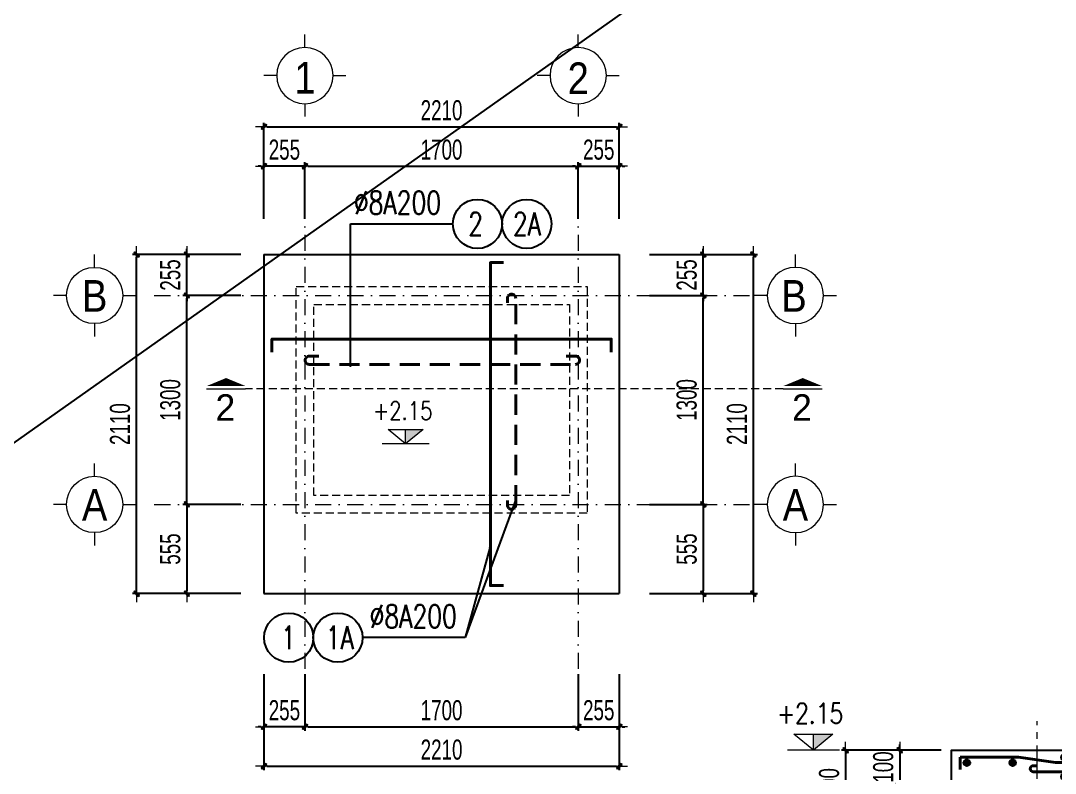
# Model space of a CAD drawing. Header units: millimetres. Extents: x -178395 to 493851, y -561170 to -280028.
# Drawn here: x 342381 to 348816, y -461853 to -457171 of the extents above; entities that cross this region are included whole.
import ezdxf
from ezdxf.enums import TextEntityAlignment as Align

# ---------------------------------------------------------------- set-up
doc = ezdxf.new("R2010")
doc.units = ezdxf.units.MM
doc.header["$MEASUREMENT"] = 0
doc.header["$PDMODE"] = 32
for name, pattern in [('CENTERX2', [4, 2.5, -0.5, 0.5, -0.5]), ('DASHDOT', [1, 0.5, -0.25, 0, -0.25]), ('DASHED2', [0.375, 0.25, -0.125]), ('HIDDEN', [0.375, 0.25, -0.125])]:
    doc.linetypes.add(name, pattern=pattern)
doc.layers.get('Defpoints').update_dxf_attribs({"color": 1})
doc.layers.add('KCS_Plotter', color=11, linetype='Continuous', plot=False)
for name, color, linetype, lineweight in [('LC Dim', 8, 'Continuous', 18), ('LC ISO', 153, 'Continuous', 13), ('LC Khac', 4, 'Continuous', 9), ('LC MANH DUT', 35, 'HIDDEN', 5), ('LC Net dam2', 6, 'Continuous', 40), ('LC Net dam3', 1, 'Continuous', 60), ('LC Net manh', 133, 'Continuous', 5), ('LC Net thay', 63, 'Continuous', 25), ('LC Net truc', 79, 'DASHDOT', 13), ('LC Text1', 3, 'Continuous', 20), ('LC Text2', 7, 'Continuous', 25)]:
    doc.layers.add(name, color=color, linetype=linetype, lineweight=lineweight)
doc.styles.add('HOATBIF', font='hoatbif.shx', dxfattribs={"width": 0.7})
doc.styles.add('LC 1', font='VHAVANB.TTF')
doc.styles.add('LC 3', font='vnsimli.shx', dxfattribs={"width": 0.75})
doc.styles.add('LC3', font='VHARIALB.TTF', dxfattribs={"width": 0.8})
doc.styles.add('T1', font='Vnsimli.shx', dxfattribs={"width": 0.8})
doc.dimstyles.new('1-100', dxfattribs={"dimscale": 100, "dimtxt": 2.5, "dimasz": 0.35, "dimexe": 0.5, "dimexo": 0, "dimgap": 0.8, "dimtad": 1, "dimdec": 0, "dimzin": 0, "dimdsep": 46, "dimtxsty": 'HOATBIF', "dimblk1": 'DOT', "dimblk2": 'DOT', "dimsah": 1, "dimcen": -1, "dimdle": 1, "dimclrd": 256, "dimclre": 256, "dimclrt": 4, "dimadec": 3, "dimazin": 2, "dimtfac": 0.333333, "dimtdec": 0, "dimtix": 1, "dimtmove": 2, "dimatfit": 3, "dimldrblk": 'DOT', "dimfxl": 1, "dimtvp": 0.833333, "dimtolj": 1, "dimtzin": 0, "dimarcsym": 0})
doc.dimstyles.new('1-100(1-50)', dxfattribs={"dimscale": 50, "dimtxt": 2.5, "dimasz": 0.35, "dimexe": 0.5, "dimexo": 0, "dimgap": 0.8, "dimtad": 1, "dimdec": 0, "dimzin": 0, "dimdsep": 46, "dimtxsty": 'HOATBIF', "dimblk1": 'DOT', "dimblk2": 'DOT', "dimsah": 1, "dimcen": -1, "dimdle": 1, "dimclrd": 256, "dimclre": 256, "dimclrt": 4, "dimadec": 3, "dimazin": 2, "dimtfac": 0.333333, "dimtdec": 0, "dimtix": 1, "dimtmove": 2, "dimatfit": 3, "dimldrblk": 'DOT', "dimfxl": 1, "dimtvp": 0.833333, "dimtolj": 1, "dimtzin": 0, "dimarcsym": 0})
doc.dimstyles.new('Copy of 1-90', dxfattribs={"dimscale": 90, "dimtxt": 2.5, "dimasz": 0.35, "dimexe": 0.5, "dimexo": 0, "dimgap": 0.8, "dimtad": 1, "dimdec": 0, "dimzin": 0, "dimdsep": 46, "dimtxsty": 'HOATBIF', "dimblk1": 'DOT', "dimblk2": 'DOT', "dimsah": 1, "dimcen": -1, "dimdle": 1, "dimclrd": 256, "dimclre": 256, "dimclrt": 4, "dimadec": 3, "dimazin": 2, "dimtfac": 0.333333, "dimtdec": 0, "dimtix": 1, "dimtmove": 2, "dimatfit": 3, "dimldrblk": 'DOT', "dimfxl": 1, "dimtvp": 0.833333, "dimtolj": 1, "dimtzin": 0, "dimarcsym": 0})

# ---------------------------------------------------------------- blocks, each defined once
blk = doc.blocks.new('DOT')
at = {"layer": 'LC Dim'}
blk.add_line((-3, 0), (3, 0), dxfattribs=at)
at = {"layer": 'LC Dim', "color": 4}
blk.add_line((-1, -1), (1, 1), dxfattribs=at)
blk.add_lwpolyline([(0.5, 1), (-1, -0.5), (-0.5, -1), (1, 0.5)], close=True, dxfattribs=at)
blk = doc.blocks.new('TTRUC')
at = {"layer": 'LC ISO'}
for p, q in [((0, 6.95), (0, 10.13)), ((-6.95, 0), (-10.13, 0)), ((6.95, 0), (10.13, 0)), ((0, -6.95), (0, -10.13))]:
    blk.add_line(p, q, dxfattribs=at)
at = {"layer": 'LC Net manh'}
blk.add_circle((0, 0), 6.95, dxfattribs=at)
blk = doc.blocks.new('*D1212')
at = {"layer": 'Defpoints', "color": 0, "ltscale": 2, "transparency": 16777216}
for p in [(343414.1, -458880.5), (343749.2, -458880.5), (343749.2, -460180.5)]:
    blk.add_point(p, dxfattribs=at)
at = {"layer": 'LC Dim', "lineweight": -2, "ltscale": 2, "transparency": 16777216}
for p, q in [((343749.2, -458880.5), (343389.1, -458880.5)), ((343414.1, -460163), (343414.1, -458898)), ((343749.2, -460180.5), (343389.1, -460180.5))]:
    blk.add_line(p, q, dxfattribs=at)
at = {"layer": 'LC Dim', "lineweight": -2, "ltscale": 2, "transparency": 16777216, "xscale": 17.5, "yscale": 17.5, "zscale": 17.5}
for p, rotation in [((343414.1, -458880.5), 90), ((343414.1, -460180.5), 270)]:
    blk.add_blockref('DOT', p, dxfattribs=dict(at, rotation=rotation))
at = {"layer": 'LC Dim', "color": 4, "ltscale": 2, "transparency": 16777216, "insert": (343311.6, -459530.5), "char_height": 125, "attachment_point": 5, "rotation": 90, "style": 'HOATBIF'}
blk.add_mtext('\\A1;1300', dxfattribs=at)
blk = doc.blocks.new('_Dot')
at = {"color": 0, "linetype": 'ByBlock', "lineweight": -2}
blk.add_line((-0.5, 0), (-1, 0), dxfattribs=at)
at = {"color": 0, "linetype": 'ByBlock', "const_width": 0.5}
blk.add_lwpolyline([(-0.25, 0, 1), (0.25, 0, 1)], format="xyb", close=True, dxfattribs=at)
blk = doc.blocks.new('*D1213')
at = {"layer": 'Defpoints', "color": 0, "ltscale": 2, "transparency": 16777216}
for p in [(343414.1, -458625.5), (343749.2, -458625.5), (343749.2, -458880.5)]:
    blk.add_point(p, dxfattribs=at)
at = {"layer": 'LC Dim', "lineweight": -2, "ltscale": 2, "transparency": 16777216}
for p, q in [((343749.2, -458625.5), (343389.1, -458625.5)), ((343414.1, -458608), (343414.1, -458590.5)), ((343414.1, -458880.5), (343414.1, -458625.5)), ((343749.2, -458880.5), (343389.1, -458880.5)), ((343414.1, -458898), (343414.1, -458915.5))]:
    blk.add_line(p, q, dxfattribs=at)
at = {"layer": 'LC Dim', "lineweight": -2, "ltscale": 2, "transparency": 16777216, "xscale": 17.5, "yscale": 17.5, "zscale": 17.5}
for p, rotation in [((343414.1, -458625.5), 270), ((343414.1, -458880.5), 90)]:
    blk.add_blockref('DOT', p, dxfattribs=dict(at, rotation=rotation))
at = {"layer": 'LC Dim', "color": 4, "ltscale": 2, "transparency": 16777216, "insert": (343311.6, -458753), "char_height": 125, "attachment_point": 5, "rotation": 90, "style": 'HOATBIF'}
blk.add_mtext('\\A1;255', dxfattribs=at)
blk = doc.blocks.new('*D1214')
at = {"layer": 'Defpoints', "color": 0, "ltscale": 2, "transparency": 16777216}
for p in [(343749.2, -460180.5), (343414.1, -460735.5), (343749.2, -460735.5)]:
    blk.add_point(p, dxfattribs=at)
at = {"layer": 'LC Dim', "lineweight": -2, "ltscale": 2, "transparency": 16777216}
for p, q in [((343749.2, -460180.5), (343389.1, -460180.5)), ((343414.1, -460198), (343414.1, -460718)), ((343749.2, -460735.5), (343389.1, -460735.5))]:
    blk.add_line(p, q, dxfattribs=at)
at = {"layer": 'LC Dim', "lineweight": -2, "ltscale": 2, "transparency": 16777216, "xscale": 17.5, "yscale": 17.5, "zscale": 17.5}
for p, rotation in [((343414.1, -460180.5), 90), ((343414.1, -460735.5), 270)]:
    blk.add_blockref('DOT', p, dxfattribs=dict(at, rotation=rotation))
at = {"layer": 'LC Dim', "color": 4, "ltscale": 2, "transparency": 16777216, "insert": (343311.6, -460458), "char_height": 125, "attachment_point": 5, "rotation": 90, "style": 'HOATBIF'}
blk.add_mtext('\\A1;555', dxfattribs=at)
blk = doc.blocks.new('*D1215')
at = {"layer": 'Defpoints', "color": 0, "ltscale": 2, "transparency": 16777216}
for p in [(344148.5, -461236.1), (345848.5, -461236.1), (345848.5, -461563.9)]:
    blk.add_point(p, dxfattribs=at)
at = {"layer": 'LC Dim', "lineweight": -2, "ltscale": 2, "transparency": 16777216}
for p, q in [((344148.5, -461236.1), (344148.5, -461588.9)), ((345848.5, -461236.1), (345848.5, -461588.9)), ((344166, -461563.9), (345831, -461563.9))]:
    blk.add_line(p, q, dxfattribs=at)
at = {"layer": 'LC Dim', "lineweight": -2, "ltscale": 2, "transparency": 16777216, "xscale": 17.5, "yscale": 17.5, "zscale": 17.5, "rotation": 180}
blk.add_blockref('DOT', (344148.5, -461563.9), dxfattribs=at)
at = {"layer": 'LC Dim', "lineweight": -2, "ltscale": 2, "transparency": 16777216, "xscale": 17.5, "yscale": 17.5, "zscale": 17.5}
blk.add_blockref('DOT', (345848.5, -461563.9), dxfattribs=at)
at = {"layer": 'LC Dim', "color": 4, "ltscale": 2, "transparency": 16777216, "insert": (344998.5, -461461.4), "char_height": 125, "attachment_point": 5, "style": 'HOATBIF'}
blk.add_mtext('\\A1;1700', dxfattribs=at)
blk = doc.blocks.new('*D1216')
at = {"layer": 'Defpoints', "color": 0, "ltscale": 2, "transparency": 16777216}
for p in [(345848.5, -461236.1), (346103.5, -461236.1), (346103.5, -461563.9)]:
    blk.add_point(p, dxfattribs=at)
at = {"layer": 'LC Dim', "lineweight": -2, "ltscale": 2, "transparency": 16777216}
for p, q in [((345848.5, -461236.1), (345848.5, -461588.9)), ((346103.5, -461236.1), (346103.5, -461588.9)), ((345831, -461563.9), (345813.5, -461563.9)), ((345848.5, -461563.9), (346103.5, -461563.9)), ((346121, -461563.9), (346138.5, -461563.9))]:
    blk.add_line(p, q, dxfattribs=at)
at = {"layer": 'LC Dim', "lineweight": -2, "ltscale": 2, "transparency": 16777216, "xscale": 17.5, "yscale": 17.5, "zscale": 17.5}
blk.add_blockref('DOT', (345848.5, -461563.9), dxfattribs=at)
at = {"layer": 'LC Dim', "lineweight": -2, "ltscale": 2, "transparency": 16777216, "xscale": 17.5, "yscale": 17.5, "zscale": 17.5, "rotation": 180}
blk.add_blockref('DOT', (346103.5, -461563.9), dxfattribs=at)
at = {"layer": 'LC Dim', "color": 4, "ltscale": 2, "transparency": 16777216, "insert": (345976, -461461.4), "char_height": 125, "attachment_point": 5, "style": 'HOATBIF'}
blk.add_mtext('\\A1;255', dxfattribs=at)
blk = doc.blocks.new('*D1217')
at = {"layer": 'Defpoints', "color": 0, "ltscale": 2, "transparency": 16777216}
for p in [(343893.5, -461236.1), (344148.5, -461236.1), (343893.5, -461563.9)]:
    blk.add_point(p, dxfattribs=at)
at = {"layer": 'LC Dim', "lineweight": -2, "ltscale": 2, "transparency": 16777216}
for p, q in [((343893.5, -461236.1), (343893.5, -461588.9)), ((344148.5, -461236.1), (344148.5, -461588.9)), ((343876, -461563.9), (343858.5, -461563.9)), ((344148.5, -461563.9), (343893.5, -461563.9)), ((344166, -461563.9), (344183.5, -461563.9))]:
    blk.add_line(p, q, dxfattribs=at)
at = {"layer": 'LC Dim', "lineweight": -2, "ltscale": 2, "transparency": 16777216, "xscale": 17.5, "yscale": 17.5, "zscale": 17.5}
blk.add_blockref('DOT', (343893.5, -461563.9), dxfattribs=at)
at = {"layer": 'LC Dim', "lineweight": -2, "ltscale": 2, "transparency": 16777216, "xscale": 17.5, "yscale": 17.5, "zscale": 17.5, "rotation": 180}
blk.add_blockref('DOT', (344148.5, -461563.9), dxfattribs=at)
at = {"layer": 'LC Dim', "color": 4, "ltscale": 2, "transparency": 16777216, "insert": (344021, -461461.4), "char_height": 125, "attachment_point": 5, "style": 'HOATBIF'}
blk.add_mtext('\\A1;255', dxfattribs=at)
blk = doc.blocks.new('*D1218')
at = {"layer": 'Defpoints', "color": 0, "ltscale": 2, "transparency": 16777216}
for p in [(343893.5, -461236.1), (346103.5, -461236.1), (346103.5, -461809)]:
    blk.add_point(p, dxfattribs=at)
at = {"layer": 'LC Dim', "lineweight": -2, "ltscale": 2, "transparency": 16777216}
for p, q in [((343893.5, -461236.1), (343893.5, -461834)), ((346103.5, -461236.1), (346103.5, -461834)), ((343911, -461809), (346086, -461809))]:
    blk.add_line(p, q, dxfattribs=at)
at = {"layer": 'LC Dim', "lineweight": -2, "ltscale": 2, "transparency": 16777216, "xscale": 17.5, "yscale": 17.5, "zscale": 17.5, "rotation": 180}
blk.add_blockref('DOT', (343893.5, -461809), dxfattribs=at)
at = {"layer": 'LC Dim', "lineweight": -2, "ltscale": 2, "transparency": 16777216, "xscale": 17.5, "yscale": 17.5, "zscale": 17.5}
blk.add_blockref('DOT', (346103.5, -461809), dxfattribs=at)
at = {"layer": 'LC Dim', "color": 4, "ltscale": 2, "transparency": 16777216, "insert": (344998.5, -461706.5), "char_height": 125, "attachment_point": 5, "style": 'HOATBIF'}
blk.add_mtext('\\A1;2210', dxfattribs=at)
blk = doc.blocks.new('*D1219')
at = {"layer": 'Defpoints', "color": 0, "ltscale": 2, "transparency": 16777216}
for p in [(343101.4, -458625.5), (343508, -458625.5), (343508, -460735.5)]:
    blk.add_point(p, dxfattribs=at)
at = {"layer": 'LC Dim', "lineweight": -2, "ltscale": 2, "transparency": 16777216}
for p, q in [((343508, -458625.5), (343076.4, -458625.5)), ((343101.4, -460718), (343101.4, -458643)), ((343508, -460735.5), (343076.4, -460735.5))]:
    blk.add_line(p, q, dxfattribs=at)
at = {"layer": 'LC Dim', "lineweight": -2, "ltscale": 2, "transparency": 16777216, "xscale": 17.5, "yscale": 17.5, "zscale": 17.5}
for p, rotation in [((343101.4, -458625.5), 90), ((343101.4, -460735.5), 270)]:
    blk.add_blockref('DOT', p, dxfattribs=dict(at, rotation=rotation))
at = {"layer": 'LC Dim', "color": 4, "ltscale": 2, "transparency": 16777216, "insert": (342998.9, -459680.5), "char_height": 125, "attachment_point": 5, "rotation": 90, "style": 'HOATBIF'}
blk.add_mtext('\\A1;2110', dxfattribs=at)
blk = doc.blocks.new('*D1220')
at = {"layer": 'Defpoints', "color": 0, "ltscale": 2, "transparency": 16777216}
for p in [(346290.8, -458880.5), (346625.9, -458880.5), (346290.8, -460180.5)]:
    blk.add_point(p, dxfattribs=at)
at = {"layer": 'LC Dim', "lineweight": -2, "ltscale": 2, "transparency": 16777216}
for p, q in [((346290.8, -458880.5), (346650.9, -458880.5)), ((346625.9, -460163), (346625.9, -458898)), ((346290.8, -460180.5), (346650.9, -460180.5))]:
    blk.add_line(p, q, dxfattribs=at)
at = {"layer": 'LC Dim', "lineweight": -2, "ltscale": 2, "transparency": 16777216, "xscale": 17.5, "yscale": 17.5, "zscale": 17.5}
for p, rotation in [((346625.9, -458880.5), 90), ((346625.9, -460180.5), 270)]:
    blk.add_blockref('DOT', p, dxfattribs=dict(at, rotation=rotation))
at = {"layer": 'LC Dim', "color": 4, "ltscale": 2, "transparency": 16777216, "insert": (346523.4, -459530.5), "char_height": 125, "attachment_point": 5, "rotation": 90, "style": 'HOATBIF'}
blk.add_mtext('\\A1;1300', dxfattribs=at)
blk = doc.blocks.new('*D1221')
at = {"layer": 'Defpoints', "color": 0, "ltscale": 2, "transparency": 16777216}
for p in [(346290.8, -458625.5), (346625.9, -458625.5), (346290.8, -458880.5)]:
    blk.add_point(p, dxfattribs=at)
at = {"layer": 'LC Dim', "lineweight": -2, "ltscale": 2, "transparency": 16777216}
for p, q in [((346290.8, -458625.5), (346650.9, -458625.5)), ((346625.9, -458608), (346625.9, -458590.5)), ((346625.9, -458880.5), (346625.9, -458625.5)), ((346290.8, -458880.5), (346650.9, -458880.5)), ((346625.9, -458898), (346625.9, -458915.5))]:
    blk.add_line(p, q, dxfattribs=at)
at = {"layer": 'LC Dim', "lineweight": -2, "ltscale": 2, "transparency": 16777216, "xscale": 17.5, "yscale": 17.5, "zscale": 17.5}
for p, rotation in [((346625.9, -458625.5), 270), ((346625.9, -458880.5), 90)]:
    blk.add_blockref('DOT', p, dxfattribs=dict(at, rotation=rotation))
at = {"layer": 'LC Dim', "color": 4, "ltscale": 2, "transparency": 16777216, "insert": (346523.4, -458753), "char_height": 125, "attachment_point": 5, "rotation": 90, "style": 'HOATBIF'}
blk.add_mtext('\\A1;255', dxfattribs=at)
blk = doc.blocks.new('*D1222')
at = {"layer": 'Defpoints', "color": 0, "ltscale": 2, "transparency": 16777216}
for p in [(346290.8, -460180.5), (346290.8, -460735.5), (346625.9, -460735.5)]:
    blk.add_point(p, dxfattribs=at)
at = {"layer": 'LC Dim', "lineweight": -2, "ltscale": 2, "transparency": 16777216}
for p, q in [((346290.8, -460180.5), (346650.9, -460180.5)), ((346625.9, -460198), (346625.9, -460718)), ((346290.8, -460735.5), (346650.9, -460735.5))]:
    blk.add_line(p, q, dxfattribs=at)
at = {"layer": 'LC Dim', "lineweight": -2, "ltscale": 2, "transparency": 16777216, "xscale": 17.5, "yscale": 17.5, "zscale": 17.5}
for p, rotation in [((346625.9, -460180.5), 90), ((346625.9, -460735.5), 270)]:
    blk.add_blockref('DOT', p, dxfattribs=dict(at, rotation=rotation))
at = {"layer": 'LC Dim', "color": 4, "ltscale": 2, "transparency": 16777216, "insert": (346523.4, -460458), "char_height": 125, "attachment_point": 5, "rotation": 90, "style": 'HOATBIF'}
blk.add_mtext('\\A1;555', dxfattribs=at)
blk = doc.blocks.new('*D1223')
at = {"layer": 'Defpoints', "color": 0, "ltscale": 2, "transparency": 16777216}
for p in [(346531.9, -458625.5), (346938.5, -458625.5), (346531.9, -460735.5)]:
    blk.add_point(p, dxfattribs=at)
at = {"layer": 'LC Dim', "lineweight": -2, "ltscale": 2, "transparency": 16777216}
for p, q in [((346531.9, -458625.5), (346963.5, -458625.5)), ((346938.5, -460718), (346938.5, -458643)), ((346531.9, -460735.5), (346963.5, -460735.5))]:
    blk.add_line(p, q, dxfattribs=at)
at = {"layer": 'LC Dim', "lineweight": -2, "ltscale": 2, "transparency": 16777216, "xscale": 17.5, "yscale": 17.5, "zscale": 17.5}
for p, rotation in [((346938.5, -458625.5), 90), ((346938.5, -460735.5), 270)]:
    blk.add_blockref('DOT', p, dxfattribs=dict(at, rotation=rotation))
at = {"layer": 'LC Dim', "color": 4, "ltscale": 2, "transparency": 16777216, "insert": (346836, -459680.5), "char_height": 125, "attachment_point": 5, "rotation": 90, "style": 'HOATBIF'}
blk.add_mtext('\\A1;2110', dxfattribs=at)
blk = doc.blocks.new('*D1224')
at = {"layer": 'Defpoints', "color": 0, "ltscale": 2, "transparency": 16777216}
for p in [(345848.5, -458076.2), (344148.5, -458404.1), (345848.5, -458404.1)]:
    blk.add_point(p, dxfattribs=at)
at = {"layer": 'LC Dim', "lineweight": -2, "ltscale": 2, "transparency": 16777216}
for p, q in [((344148.5, -458404.1), (344148.5, -458051.2)), ((344166, -458076.2), (345831, -458076.2)), ((345848.5, -458404.1), (345848.5, -458051.2))]:
    blk.add_line(p, q, dxfattribs=at)
at = {"layer": 'LC Dim', "lineweight": -2, "ltscale": 2, "transparency": 16777216, "xscale": 17.5, "yscale": 17.5, "zscale": 17.5, "rotation": 180}
blk.add_blockref('DOT', (344148.5, -458076.2), dxfattribs=at)
at = {"layer": 'LC Dim', "lineweight": -2, "ltscale": 2, "transparency": 16777216, "xscale": 17.5, "yscale": 17.5, "zscale": 17.5}
blk.add_blockref('DOT', (345848.5, -458076.2), dxfattribs=at)
at = {"layer": 'LC Dim', "color": 4, "ltscale": 2, "transparency": 16777216, "insert": (344998.5, -457973.7), "char_height": 125, "attachment_point": 5, "style": 'HOATBIF'}
blk.add_mtext('\\A1;1700', dxfattribs=at)
blk = doc.blocks.new('*D1225')
at = {"layer": 'Defpoints', "color": 0, "ltscale": 2, "transparency": 16777216}
for p in [(346103.5, -458076.2), (345848.5, -458404.1), (346103.5, -458404.1)]:
    blk.add_point(p, dxfattribs=at)
at = {"layer": 'LC Dim', "lineweight": -2, "ltscale": 2, "transparency": 16777216}
for p, q in [((345831, -458076.2), (345813.5, -458076.2)), ((345848.5, -458404.1), (345848.5, -458051.2)), ((345848.5, -458076.2), (346103.5, -458076.2)), ((346103.5, -458404.1), (346103.5, -458051.2)), ((346121, -458076.2), (346138.5, -458076.2))]:
    blk.add_line(p, q, dxfattribs=at)
at = {"layer": 'LC Dim', "lineweight": -2, "ltscale": 2, "transparency": 16777216, "xscale": 17.5, "yscale": 17.5, "zscale": 17.5}
blk.add_blockref('DOT', (345848.5, -458076.2), dxfattribs=at)
at = {"layer": 'LC Dim', "lineweight": -2, "ltscale": 2, "transparency": 16777216, "xscale": 17.5, "yscale": 17.5, "zscale": 17.5, "rotation": 180}
blk.add_blockref('DOT', (346103.5, -458076.2), dxfattribs=at)
at = {"layer": 'LC Dim', "color": 4, "ltscale": 2, "transparency": 16777216, "insert": (345976, -457973.7), "char_height": 125, "attachment_point": 5, "style": 'HOATBIF'}
blk.add_mtext('\\A1;255', dxfattribs=at)
blk = doc.blocks.new('*D1226')
at = {"layer": 'Defpoints', "color": 0, "ltscale": 2, "transparency": 16777216}
for p in [(343893.5, -458076.2), (343893.5, -458404.1), (344148.5, -458404.1)]:
    blk.add_point(p, dxfattribs=at)
at = {"layer": 'LC Dim', "lineweight": -2, "ltscale": 2, "transparency": 16777216}
for p, q in [((343876, -458076.2), (343858.5, -458076.2)), ((343893.5, -458404.1), (343893.5, -458051.2)), ((344148.5, -458076.2), (343893.5, -458076.2)), ((344148.5, -458404.1), (344148.5, -458051.2)), ((344166, -458076.2), (344183.5, -458076.2))]:
    blk.add_line(p, q, dxfattribs=at)
at = {"layer": 'LC Dim', "lineweight": -2, "ltscale": 2, "transparency": 16777216, "xscale": 17.5, "yscale": 17.5, "zscale": 17.5}
blk.add_blockref('DOT', (343893.5, -458076.2), dxfattribs=at)
at = {"layer": 'LC Dim', "lineweight": -2, "ltscale": 2, "transparency": 16777216, "xscale": 17.5, "yscale": 17.5, "zscale": 17.5, "rotation": 180}
blk.add_blockref('DOT', (344148.5, -458076.2), dxfattribs=at)
at = {"layer": 'LC Dim', "color": 4, "ltscale": 2, "transparency": 16777216, "insert": (344021, -457973.7), "char_height": 125, "attachment_point": 5, "style": 'HOATBIF'}
blk.add_mtext('\\A1;255', dxfattribs=at)
blk = doc.blocks.new('*D1227')
at = {"layer": 'Defpoints', "color": 0, "ltscale": 2, "transparency": 16777216}
for p in [(346103.5, -457831.2), (343893.5, -458404.1), (346103.5, -458404.1)]:
    blk.add_point(p, dxfattribs=at)
at = {"layer": 'LC Dim', "lineweight": -2, "ltscale": 2, "transparency": 16777216}
for p, q in [((343893.5, -458404.1), (343893.5, -457806.2)), ((343911, -457831.2), (346086, -457831.2)), ((346103.5, -458404.1), (346103.5, -457806.2))]:
    blk.add_line(p, q, dxfattribs=at)
at = {"layer": 'LC Dim', "lineweight": -2, "ltscale": 2, "transparency": 16777216, "xscale": 17.5, "yscale": 17.5, "zscale": 17.5, "rotation": 180}
blk.add_blockref('DOT', (343893.5, -457831.2), dxfattribs=at)
at = {"layer": 'LC Dim', "lineweight": -2, "ltscale": 2, "transparency": 16777216, "xscale": 17.5, "yscale": 17.5, "zscale": 17.5}
blk.add_blockref('DOT', (346103.5, -457831.2), dxfattribs=at)
at = {"layer": 'LC Dim', "color": 4, "ltscale": 2, "transparency": 16777216, "insert": (344998.5, -457728.7), "char_height": 125, "attachment_point": 5, "style": 'HOATBIF'}
blk.add_mtext('\\A1;2210', dxfattribs=at)
blk = doc.blocks.new('Caodo1')
at = {"layer": 'LC Text1'}
blk.add_hatch(color=4, dxfattribs=at).paths.add_polyline_path([(0, 200), (0, 0), (243, 200)])
at = {"layer": 'LC Text1', "color": 4}
for p, q in [((0, 0), (0, 200)), ((324, 0), (-324, 0))]:
    blk.add_line(p, q, dxfattribs=at)
blk.add_lwpolyline([(-243, 200), (243, 200), (0, 0), (0, 0)], close=True, dxfattribs=at)
at = {"layer": 'LC Text1', "color": 4, "style": 'T1', "width": 0.8}
blk.add_attdef('%%P0,00', text='', height=250, dxfattribs=at).set_placement((-39, 460), align=Align.MIDDLE_CENTER)
blk = doc.blocks.new('theptron1')
at = {"layer": 'LC Net dam3'}
for p, q in [((-0.5, 0), (0.5, 0)), ((-0.35, 0.35), (0.35, -0.35)), ((0.35, 0.35), (-0.35, -0.35)), ((0, 0.5), (0, -0.5))]:
    blk.add_line(p, q, dxfattribs=at)
blk.add_circle((0, 0), 0.5, dxfattribs=at)
blk = doc.blocks.new('*D1187')
at = {"layer": 'Defpoints', "color": 0, "ltscale": 2, "transparency": 16777216}
for p in [(-4250, 577), (4250, 577), (4250, -750)]:
    blk.add_point(p, dxfattribs=at)
at = {"layer": 'LC Dim', "lineweight": -2, "ltscale": 2, "transparency": 16777216}
for p, q in [((-4250, 577), (-4250, -810)), ((4250, 577), (4250, -810)), ((-4208, -750), (4208, -750))]:
    blk.add_line(p, q, dxfattribs=at)
at = {"layer": 'LC Dim', "lineweight": -2, "ltscale": 2, "transparency": 16777216, "xscale": 42, "yscale": 42, "zscale": 42, "rotation": 180}
blk.add_blockref('DOT', (-4250, -750), dxfattribs=at)
at = {"layer": 'LC Dim', "lineweight": -2, "ltscale": 2, "transparency": 16777216, "xscale": 42, "yscale": 42, "zscale": 42}
blk.add_blockref('DOT', (4250, -750), dxfattribs=at)
at = {"layer": 'LC Dim', "color": 4, "ltscale": 2, "transparency": 16777216, "insert": (0, -504), "char_height": 300, "attachment_point": 5, "style": 'HOATBIF'}
blk.add_mtext('\\A1;1700', dxfattribs=at)
blk = doc.blocks.new('*D1188')
at = {"layer": 'Defpoints', "color": 0, "ltscale": 2, "transparency": 16777216}
for p in [(-5525, 577), (-4250, 577), (-4250, -750)]:
    blk.add_point(p, dxfattribs=at)
at = {"layer": 'LC Dim', "lineweight": -2, "ltscale": 2, "transparency": 16777216}
for p, q in [((-5525, 577), (-5525, -810)), ((-4250, 577), (-4250, -810)), ((-5483, -750), (-4292, -750))]:
    blk.add_line(p, q, dxfattribs=at)
at = {"layer": 'LC Dim', "lineweight": -2, "ltscale": 2, "transparency": 16777216, "xscale": 42, "yscale": 42, "zscale": 42, "rotation": 180}
blk.add_blockref('DOT', (-5525, -750), dxfattribs=at)
at = {"layer": 'LC Dim', "lineweight": -2, "ltscale": 2, "transparency": 16777216, "xscale": 42, "yscale": 42, "zscale": 42}
blk.add_blockref('DOT', (-4250, -750), dxfattribs=at)
at = {"layer": 'LC Dim', "color": 4, "ltscale": 2, "transparency": 16777216, "insert": (-4888, -504), "char_height": 300, "attachment_point": 5, "style": 'HOATBIF'}
blk.add_mtext('\\A1;255', dxfattribs=at)
blk = doc.blocks.new('*D1189')
at = {"layer": 'Defpoints', "color": 0, "ltscale": 2, "transparency": 16777216}
for p in [(-6299, 1809), (-5679, 1809), (-5679, 809)]:
    blk.add_point(p, dxfattribs=at)
at = {"layer": 'LC Dim', "lineweight": -2, "ltscale": 2, "transparency": 16777216}
for p, q in [((-5679, 1809), (-6359, 1809)), ((-6299, 851), (-6299, 1767)), ((-5679, 809), (-6359, 809))]:
    blk.add_line(p, q, dxfattribs=at)
at = {"layer": 'LC Dim', "lineweight": -2, "ltscale": 2, "transparency": 16777216, "xscale": 42, "yscale": 42, "zscale": 42}
for p, rotation in [((-6299, 1809), 90), ((-6299, 809), 270)]:
    blk.add_blockref('DOT', p, dxfattribs=dict(at, rotation=rotation))
at = {"layer": 'LC Dim', "color": 4, "ltscale": 2, "transparency": 16777216, "insert": (-6545, 1309), "char_height": 300, "attachment_point": 5, "rotation": 90, "style": 'HOATBIF'}
blk.add_mtext('\\A1;200', dxfattribs=at)
blk = doc.blocks.new('*D1190')
at = {"layer": 'Defpoints', "color": 0, "ltscale": 2, "transparency": 16777216}
for p in [(-5679, 2309), (-6299, 1809), (-5679, 1809)]:
    blk.add_point(p, dxfattribs=at)
at = {"layer": 'LC Dim', "lineweight": -2, "ltscale": 2, "transparency": 16777216}
for p, q in [((-6299, 2351), (-6299, 2393)), ((-5679, 2309), (-6359, 2309)), ((-6299, 2309), (-6299, 1809)), ((-5679, 1809), (-6359, 1809)), ((-6299, 1767), (-6299, 1725))]:
    blk.add_line(p, q, dxfattribs=at)
at = {"layer": 'LC Dim', "lineweight": -2, "ltscale": 2, "transparency": 16777216, "xscale": 42, "yscale": 42, "zscale": 42}
for p, rotation in [((-6299, 2309), 270), ((-6299, 1809), 90)]:
    blk.add_blockref('DOT', p, dxfattribs=dict(at, rotation=rotation))
at = {"layer": 'LC Dim', "color": 4, "ltscale": 2, "transparency": 16777216, "insert": (-6545, 2059), "char_height": 300, "attachment_point": 5, "rotation": 90, "style": 'HOATBIF'}
blk.add_mtext('\\A1;100', dxfattribs=at)
blk = doc.blocks.new('*D1191')
at = {"layer": 'Defpoints', "color": 0, "ltscale": 2, "transparency": 16777216}
for p in [(-5679, 2309), (-7107, 809), (-5679, 809)]:
    blk.add_point(p, dxfattribs=at)
at = {"layer": 'LC Dim', "lineweight": -2, "ltscale": 2, "transparency": 16777216}
for p, q in [((-5679, 2309), (-7167, 2309)), ((-7107, 2267), (-7107, 851)), ((-5679, 809), (-7167, 809))]:
    blk.add_line(p, q, dxfattribs=at)
at = {"layer": 'LC Dim', "lineweight": -2, "ltscale": 2, "transparency": 16777216, "xscale": 42, "yscale": 42, "zscale": 42}
for p, rotation in [((-7107, 2309), 90), ((-7107, 809), 270)]:
    blk.add_blockref('DOT', p, dxfattribs=dict(at, rotation=rotation))
at = {"layer": 'LC Dim', "color": 4, "ltscale": 2, "transparency": 16777216, "insert": (-7353, 1809), "char_height": 300, "attachment_point": 5, "rotation": 90, "style": 'HOATBIF'}
blk.add_mtext('\\A1;300', dxfattribs=at)
blk = doc.blocks.new('TIEUDE1')
at = {"layer": 'LC Text2', "color": 7, "style": 'LC 1'}
blk.add_attdef('TIªU§Ò', text='', height=5, dxfattribs=at).set_placement((0, 0), align=Align.BOTTOM_CENTER)
blk.add_attdef('TL', text='', height=3, dxfattribs=at).set_placement((0, -2), align=Align.TOP_CENTER)
blk = doc.blocks.new('*D1192')
at = {"layer": 'Defpoints', "color": 0, "ltscale": 2, "transparency": 16777216}
for p in [(-4250, 577), (-3975, 577), (-4250, 0)]:
    blk.add_point(p, dxfattribs=at)
at = {"layer": 'LC Dim', "lineweight": -2, "ltscale": 2, "transparency": 16777216}
for p, q in [((-4250, 577), (-4250, -60)), ((-3975, 577), (-3975, -60)), ((-4292, 0), (-4334, 0)), ((-3975, 0), (-4250, 0)), ((-3933, 0), (-3891, 0))]:
    blk.add_line(p, q, dxfattribs=at)
at = {"layer": 'LC Dim', "lineweight": -2, "ltscale": 2, "transparency": 16777216, "xscale": 42, "yscale": 42, "zscale": 42}
blk.add_blockref('DOT', (-4250, 0), dxfattribs=at)
at = {"layer": 'LC Dim', "lineweight": -2, "ltscale": 2, "transparency": 16777216, "xscale": 42, "yscale": 42, "zscale": 42, "rotation": 180}
blk.add_blockref('DOT', (-3975, 0), dxfattribs=at)
at = {"layer": 'LC Dim', "color": 4, "ltscale": 2, "transparency": 16777216, "insert": (-3745, 246), "char_height": 300, "attachment_point": 5, "style": 'HOATBIF'}
blk.add_mtext('\\A1;55', dxfattribs=at)
blk = doc.blocks.new('*D1193')
at = {"layer": 'Defpoints', "color": 0, "ltscale": 2, "transparency": 16777216}
for p in [(-3975, 577), (3975, 577), (-3975, 0)]:
    blk.add_point(p, dxfattribs=at)
at = {"layer": 'LC Dim', "lineweight": -2, "ltscale": 2, "transparency": 16777216}
for p, q in [((-3975, 577), (-3975, -60)), ((3975, 577), (3975, -60)), ((3933, 0), (-3933, 0))]:
    blk.add_line(p, q, dxfattribs=at)
at = {"layer": 'LC Dim', "lineweight": -2, "ltscale": 2, "transparency": 16777216, "xscale": 42, "yscale": 42, "zscale": 42, "rotation": 180}
blk.add_blockref('DOT', (-3975, 0), dxfattribs=at)
at = {"layer": 'LC Dim', "lineweight": -2, "ltscale": 2, "transparency": 16777216, "xscale": 42, "yscale": 42, "zscale": 42}
blk.add_blockref('DOT', (3975, 0), dxfattribs=at)
at = {"layer": 'LC Dim', "color": 4, "ltscale": 2, "transparency": 16777216, "insert": (0, 246), "char_height": 300, "attachment_point": 5, "style": 'HOATBIF'}
blk.add_mtext('\\A1;1590', dxfattribs=at)
blk = doc.blocks.new('*D1194')
at = {"layer": 'Defpoints', "color": 0, "ltscale": 2, "transparency": 16777216}
for p in [(-4525, 577), (-4250, 577), (-4250, 0)]:
    blk.add_point(p, dxfattribs=at)
at = {"layer": 'LC Dim', "lineweight": -2, "ltscale": 2, "transparency": 16777216}
for p, q in [((-4525, 577), (-4525, -60)), ((-4250, 577), (-4250, -60)), ((-4567, 0), (-4609, 0)), ((-4525, 0), (-4250, 0)), ((-4208, 0), (-4166, 0))]:
    blk.add_line(p, q, dxfattribs=at)
at = {"layer": 'LC Dim', "lineweight": -2, "ltscale": 2, "transparency": 16777216, "xscale": 42, "yscale": 42, "zscale": 42}
blk.add_blockref('DOT', (-4525, 0), dxfattribs=at)
at = {"layer": 'LC Dim', "lineweight": -2, "ltscale": 2, "transparency": 16777216, "xscale": 42, "yscale": 42, "zscale": 42, "rotation": 180}
blk.add_blockref('DOT', (-4250, 0), dxfattribs=at)
at = {"layer": 'LC Dim', "color": 4, "ltscale": 2, "transparency": 16777216, "insert": (-4755, 246), "char_height": 300, "attachment_point": 5, "style": 'HOATBIF'}
blk.add_mtext('\\A1;55', dxfattribs=at)
blk = doc.blocks.new('*D1195')
at = {"layer": 'Defpoints', "color": 0, "ltscale": 2, "transparency": 16777216}
for p in [(4250, 577), (4525, 577), (4250, 0)]:
    blk.add_point(p, dxfattribs=at)
at = {"layer": 'LC Dim', "lineweight": -2, "ltscale": 2, "transparency": 16777216}
for p, q in [((4250, 577), (4250, -60)), ((4525, 577), (4525, -60)), ((4208, 0), (4166, 0)), ((4525, 0), (4250, 0)), ((4567, 0), (4609, 0))]:
    blk.add_line(p, q, dxfattribs=at)
at = {"layer": 'LC Dim', "lineweight": -2, "ltscale": 2, "transparency": 16777216, "xscale": 42, "yscale": 42, "zscale": 42}
blk.add_blockref('DOT', (4250, 0), dxfattribs=at)
at = {"layer": 'LC Dim', "lineweight": -2, "ltscale": 2, "transparency": 16777216, "xscale": 42, "yscale": 42, "zscale": 42, "rotation": 180}
blk.add_blockref('DOT', (4525, 0), dxfattribs=at)
at = {"layer": 'LC Dim', "color": 4, "ltscale": 2, "transparency": 16777216, "insert": (4755, 246), "char_height": 300, "attachment_point": 5, "style": 'HOATBIF'}
blk.add_mtext('\\A1;55', dxfattribs=at)
blk = doc.blocks.new('*D1196')
at = {"layer": 'Defpoints', "color": 0, "ltscale": 2, "transparency": 16777216}
for p in [(3975, 577), (4250, 577), (4250, 0)]:
    blk.add_point(p, dxfattribs=at)
at = {"layer": 'LC Dim', "lineweight": -2, "ltscale": 2, "transparency": 16777216}
for p, q in [((3975, 577), (3975, -60)), ((4250, 577), (4250, -60)), ((3933, 0), (3891, 0)), ((3975, 0), (4250, 0)), ((4292, 0), (4334, 0))]:
    blk.add_line(p, q, dxfattribs=at)
at = {"layer": 'LC Dim', "lineweight": -2, "ltscale": 2, "transparency": 16777216, "xscale": 42, "yscale": 42, "zscale": 42}
blk.add_blockref('DOT', (3975, 0), dxfattribs=at)
at = {"layer": 'LC Dim', "lineweight": -2, "ltscale": 2, "transparency": 16777216, "xscale": 42, "yscale": 42, "zscale": 42, "rotation": 180}
blk.add_blockref('DOT', (4250, 0), dxfattribs=at)
at = {"layer": 'LC Dim', "color": 4, "ltscale": 2, "transparency": 16777216, "insert": (3745, 246), "char_height": 300, "attachment_point": 5, "style": 'HOATBIF'}
blk.add_mtext('\\A1;55', dxfattribs=at)
blk = doc.blocks.new('fasfsdgg')
at = {"layer": 'LC Net dam2', "ltscale": 2}
for p, q in [((-5397.2, 2208.7), (-5397.2, 2020.3)), ((-4249.8, 2078.7), (-4305.7, 2078.7)), ((4316.5, 2078.7), (4372.5, 2078.7)), ((-4305.7, 1988.7), (4372.5, 1988.7))]:
    blk.add_line(p, q, dxfattribs=at)
blk.add_lwpolyline([(5397.2, 2020.3), (5397.2, 2208.7), (4529.5, 2208.7), (3970.5, 2128.7), (-3975, 2128.7), (-4525, 2208.7), (-5397.2, 2208.7)], dxfattribs=at)
for centre, start, end in [((-4305.7, 2033.7), 90, 270), ((4372.5, 2033.7), 270, 90)]:
    blk.add_arc(centre, 45, start, end, dxfattribs=at)
at = {"layer": 'LC Net thay', "ltscale": 2}
blk.add_lwpolyline([(-5525, 2308.7), (-5525, 2308.7), (-5525, 2308.7), (5525, 2308.7), (5525, 1808.7), (4529.5, 1808.7), (4529.5, 808.7), (3970.5, 808.7), (3970.5, 1808.7), (-3975, 1808.7), (-3975, 808.7), (-4525, 808.7), (-4525, 1808.7), (-5525, 1808.7), (-5525, 2308.7)], dxfattribs=at)
at = {"layer": 'LC Net truc', "linetype": 'CENTERX2', "ltscale": 200}
for p, q in [((-4250, 281.8), (-4250, 2745.9)), ((4250, 281.8), (4250, 2745.9))]:
    blk.add_line(p, q, dxfattribs=at)
at = {"layer": 'LC Text2', "ltscale": 100}
for centre in [(-643, 3272.6), (-43, 3272.6), (2565.3, 3272.6), (3165.3, 3272.6)]:
    blk.add_circle(centre, 300, dxfattribs=at)
at = {"layer": 'LC Dim', "xscale": 59.9999999996993, "yscale": 59.9999999996993, "zscale": 59.9999999996993}
for p in [(-3841, 2202.2), (-2891, 2202.2), (-1941, 2202.2), (-991, 2202.2), (-41, 2202.2), (909, 2202.2), (1859, 2202.2), (2809, 2202.2), (3759, 2202.2), (-5297.5, 2122.2), (-4614, 2122.2), (4564, 2122.2), (5304, 2122.2), (-3841, 1915.1), (-2891, 1915.1), (-1941, 1915.1), (-991, 1915.1), (-41, 1915.1), (909, 1915.1), (1859, 1915.1), (2809, 1915.1), (3759, 1915.1)]:
    blk.add_blockref('theptron1', p, dxfattribs=at)
at = {"layer": 'LC ISO', "xscale": 60, "yscale": 60, "zscale": 60}
for p in [(-4250, -1340.1), (4250, -1340.1)]:
    blk.add_blockref('TTRUC', p, dxfattribs=at)
at = {"layer": 'LC Text1'}
ref = blk.add_blockref('Caodo1', (-7588, 2308.7), dxfattribs=dict(at, xscale=1.2, yscale=1.2, zscale=1.2))
ref.add_attrib('%%P0,00', '+2.15', dxfattribs={"layer": 'LC Text2', "height": 300, "style": 'T1', "width": 0.8}).set_placement((-7634.8, 2860.1), align=Align.MIDDLE_CENTER)
at = {"layer": 'LC Text2'}
ref = blk.add_blockref('TIEUDE1', (97.7, -2520.5), dxfattribs=dict(at, xscale=111.3874301122537, yscale=111.3874301122537, zscale=111.3874301122537))
ref.add_attrib('TIªU§Ò', '%%UmÆt c¾t 2-2', dxfattribs={"color": 7, "height": 548.518, "style": 'LC3', "width": 0.8}).set_placement((97.7, -2520.5), align=Align.BOTTOM_CENTER)
at = {"layer": 'LC Text1', "ltscale": 0.2, "style": 'LC 1', "width": 0.9}
for s, p in [('1', (-4255.5, -1714.6)), ('2', (4244.5, -1714.6))]:
    blk.add_text(s, height=460.3, dxfattribs=at).set_placement(p, align=Align.BOTTOM_CENTER)
at = {"layer": 'LC Text2', "linetype": 'ByBlock', "style": 'LC 3', "width": 0.75}
for p in [(-2211.4, 3379.5), (995.9, 3380)]:
    blk.add_text('%%C8A200', height=300, dxfattribs=at).set_placement(p)
at = {"layer": 'LC Text2', "ltscale": 100, "style": 'LC 3', "width": 0.75}
for s, p in [('2', (-655.7, 3272.6)), ('2A', (-55.7, 3272.6)), ('1', (2552.6, 3272.6)), ('1A', (3152.6, 3272.6))]:
    blk.add_text(s, height=300, dxfattribs=at).set_placement(p, align=Align.MIDDLE_CENTER)
at = {"layer": 'LC Dim', "ltscale": 2}
for base, p1, p2, angle, picture, middle in [((-7107.2, 808.7), (-5679.2, 2308.7), (-5679.2, 808.7), 270, '*D1191', (-7353.2, 1808.7)), ((-4250, 0), (-3975, 577.4), (-4250, 577.4), 180, '*D1192', (-3744.9, 246)), ((4250, 0), (4525, 577.4), (4250, 577.4), 180, '*D1195', (4755.1, 246))]:
    dim = blk.add_linear_dim(base=base, p1=p1, p2=p2, angle=angle, dimstyle='1-100', override={"dimscale": 120, "dimlfac": 0.2}, dxfattribs=at)
    dim.commit()
    dim.dimension.update_dxf_attribs({"geometry": picture, "text_midpoint": middle, "dimtype": 128})
dim = blk.add_linear_dim(base=(-6299.3, 1808.7), p1=(-5679.2, 2308.7), p2=(-5679.2, 1808.7), angle=90, text='100', dimstyle='1-100', override={"dimscale": 120, "dimlfac": 0.2}, dxfattribs=at)
dim.commit()
dim.dimension.update_dxf_attribs({"geometry": '*D1190', "text_midpoint": (-6545.3, 2058.7)})
for base, p1, p2, angle, picture, middle in [((-6299.3, 1808.7), (-5679.2, 808.7), (-5679.2, 1808.7), 270, '*D1189', (-6545.3, 1308.7)), ((-3975, 0), (3975, 577.4), (-3975, 577.4), 180, '*D1193', (0, 246))]:
    dim = blk.add_linear_dim(base=base, p1=p1, p2=p2, angle=angle, dimstyle='1-100', override={"dimscale": 120, "dimlfac": 0.2}, dxfattribs=at)
    dim.commit()
    dim.dimension.update_dxf_attribs({"geometry": picture, "text_midpoint": middle})
for base, p1, p2, picture, middle in [((-4250, -750), (-5525, 577.4), (-4250, 577.4), '*D1188', (-4887.5, -504)), ((4250, -750), (-4250, 577.4), (4250, 577.4), '*D1187', (0, -504))]:
    dim = blk.add_linear_dim(base=base, p1=p1, p2=p2, dimstyle='1-100', override={"dimscale": 120, "dimlfac": 0.2}, dxfattribs=at)
    dim.commit()
    dim.dimension.update_dxf_attribs({"geometry": picture, "text_midpoint": middle})
for base, p1, p2, picture, middle in [((-4250, 0), (-4525, 577.4), (-4250, 577.4), '*D1194', (-4755.1, 246)), ((4250, 0), (3975, 577.4), (4250, 577.4), '*D1196', (3744.9, 246))]:
    dim = blk.add_linear_dim(base=base, p1=p1, p2=p2, dimstyle='1-100', override={"dimscale": 120, "dimlfac": 0.2}, dxfattribs=at)
    dim.commit()
    dim.dimension.update_dxf_attribs({"geometry": picture, "text_midpoint": middle, "dimtype": 128})
for points, override in [([(-2251.6, 1988.7), (-2251.6, 3272.6), (-943, 3272.6)], {"dimgap": 0.8, "dimtad": 0, "dimfxl": 0}), ([(-41, 1915.1), (916.1, 3272.6)], {"dimtad": 0, "dimfxl": 0}), ([(909.2, 2202.4), (916.1, 3272.6), (2265.3, 3272.6)], {"dimgap": 0.8, "dimtad": 0, "dimfxl": 0}), ([(-2251.6, 2128.7), (-2251.1, 2826.6)], {"dimtad": 0, "dimfxl": 0})]:
    blk.add_leader(points, dimstyle='Copy of 1-90', override=override, dxfattribs=at)

msp = doc.modelspace()

# ---------------------------------------------------------------- linework, layer by layer
at = {"layer": 'KCS_Plotter', "ltscale": 250}
msp.add_line((334251, -465515.4), (355251, -450665.4), dxfattribs=at)
at = {"layer": 'LC Khac', "color": 1, "ltscale": 2}
for p, q in [((343537, -459460.9), (343779.7, -459460.9)), ((347123.4, -459460.9), (347366.1, -459460.9))]:
    msp.add_line(p, q, dxfattribs=at)
for points in [[(343658.4, -459393.9, 0, 235.7, 0), (343658.4, -459442.6, 137.5, 137.5, 0)], [(347244.8, -459393.9, 0, 235.7, 0), (347244.8, -459442.6, 137.5, 137.5, 0)]]:
    msp.add_lwpolyline(points, format="xyseb", dxfattribs=at)
at = {"layer": 'LC MANH DUT', "ltscale": 200}
msp.add_line((347123.4, -459460.9), (343779.7, -459460.9), dxfattribs=at)
for points in [[(344093.5, -458825.5), (345903.5, -458825.5), (345903.5, -460235.5), (344093.5, -460235.5)], [(344203.5, -458935.5), (345793.5, -458935.5), (345793.5, -460125.5), (344203.5, -460125.5)]]:
    msp.add_lwpolyline(points, close=True, dxfattribs=at)
at = {"layer": 'LC Net dam2', "ltscale": 2}
for points in [[(345383.4, -460685.5), (345302, -460685.5), (345302, -458675.5), (345383.4, -458675.5)], [(343943.5, -459232.7), (343943.5, -459151.3), (346053.5, -459151.3), (346053.5, -459232.7)]]:
    msp.add_lwpolyline(points, dxfattribs=at)
at = {"layer": 'LC Net dam2', "linetype": 'DASHED2', "ltscale": 500}
for points in [[(345408.3, -460155.4), (345408.3, -460184.8, 1), (345459.7, -460184.8), (345459.7, -458897.8, 1), (345408.3, -458897.8), (345408.3, -458927.1)], [(344234.4, -459257.6), (344175.6, -459257.6, 1), (344175.6, -459309), (345831.3, -459309, 1), (345831.3, -459257.6), (345772.5, -459257.6)]]:
    msp.add_lwpolyline(points, format="xyb", dxfattribs=at)
at = {"layer": 'LC Net thay', "ltscale": 200}
for p, q in [((343893.5, -458625.5), (343893.5, -460735.5)), ((343893.5, -458625.5), (346103.5, -458625.5)), ((346103.5, -458625.5), (346103.5, -460735.5)), ((343893.5, -460735.5), (346103.5, -460735.5))]:
    msp.add_line(p, q, dxfattribs=at)
at = {"layer": 'LC Net truc', "ltscale": 200}
for p, q in [((344148.5, -458302.5), (344148.5, -461311)), ((345848.5, -458302.5), (345848.5, -461311)), ((343211.6, -458880.5), (346938.5, -458880.5)), ((343211.6, -460180.5), (346938.5, -460180.5))]:
    msp.add_line(p, q, dxfattribs=at)
at = {"layer": 'LC Text2', "linetype": 'ByBlock'}
for centre in [(345222.2, -458435.2), (345528.3, -458435.2), (344047.9, -461009.2), (344353.9, -461009.2)]:
    msp.add_circle(centre, 153, dxfattribs=at)

# ---------------------------------------------------------------- block references
at = {"layer": 'LC ISO', "xscale": -25.19610424696835, "yscale": 25.19610424696835, "zscale": 25.19610424696835, "rotation": 180}
for p in [(344148.5, -457512.4), (345848.5, -457512.4)]:
    msp.add_blockref('TTRUC', p, dxfattribs=at)
at = {"layer": 'LC ISO', "yscale": 25.19610424696835, "zscale": 25.19610424696835}
for p, xscale in [((342840.6, -458880.5), 25.19610424696835), ((347199.3, -458880.5), -25.19610424696835), ((342840.6, -460180.5), 25.19610424696835), ((347199.3, -460180.5), -25.19610424696835)]:
    msp.add_blockref('TTRUC', p, dxfattribs=dict(at, xscale=xscale))
at = {"layer": 'LC Net thay', "xscale": 0.4166666666666667, "yscale": 0.4166666666666667, "zscale": 0.4166666666666667}
msp.add_blockref('fasfsdgg', (350472.9, -462672), dxfattribs=at)
at = {"layer": 'LC Text1'}
ref = msp.add_blockref('Caodo1', (344775, -459803.7), dxfattribs=dict(at, xscale=0.45, yscale=0.45, zscale=0.45))
ref.add_attrib('%%P0,00', '+2.15', dxfattribs={"layer": 'LC Text2', "height": 112.5, "style": 'T1', "width": 0.8}).set_placement((344757.4, -459596.9), align=Align.MIDDLE_CENTER)

# ---------------------------------------------------------------- texts
at = {"ltscale": 2, "style": 'LC 1'}
for p in [(343653.7, -459577.3), (347240.1, -459577.3)]:
    msp.add_attdef('2', text='A', height=165, dxfattribs=at).set_placement(p, align=Align.MIDDLE_CENTER)
at = {"layer": 'LC Text1', "ltscale": 0.2, "style": 'LC 1', "width": 0.9}
for s, p in [('1', (344148.5, -457683.3)), ('2', (345848.5, -457687)), ('B', (342840.6, -459041)), ('B', (347190.7, -459041)), ('A', (342840.6, -460341)), ('A', (347199.4, -460341))]:
    msp.add_text(s, height=197.3, dxfattribs=at).set_placement(p, align=Align.BOTTOM_CENTER)
at = {"layer": 'LC Text2', "linetype": 'ByBlock', "style": 'LC 3', "width": 0.75}
for p in [(344452.9, -458374.3), (344551.2, -460948.3)]:
    msp.add_text('%%C8A200', height=143, dxfattribs=at).set_placement(p)
for s, p in [('2', (345210.2, -458435.2)), ('2A', (345529.6, -458435.2)), ('1', (344046.5, -461009.2)), ('1A', (344365.9, -461009.2))]:
    msp.add_text(s, height=143, dxfattribs=at).set_placement(p, align=Align.MIDDLE_CENTER)

# ---------------------------------------------------------------- dimensions: what is measured, and where the dimension line sits
at = {"layer": 'LC Dim', "ltscale": 2}
for base, p1, p2, picture, middle in [((346103.5, -457831.2), (343893.5, -458404.1), (346103.5, -458404.1), '*D1227', (344998.5, -457728.7)), ((343893.5, -458076.2), (344148.5, -458404.1), (343893.5, -458404.1), '*D1226', (344021, -457973.7)), ((345848.5, -458076.2), (344148.5, -458404.1), (345848.5, -458404.1), '*D1224', (344998.5, -457973.7)), ((346103.5, -458076.2), (345848.5, -458404.1), (346103.5, -458404.1), '*D1225', (345976, -457973.7)), ((343893.5, -461563.9), (344148.5, -461236.1), (343893.5, -461236.1), '*D1217', (344021, -461461.4)), ((346103.5, -461809), (343893.5, -461236.1), (346103.5, -461236.1), '*D1218', (344998.5, -461706.5)), ((345848.5, -461563.9), (344148.5, -461236.1), (345848.5, -461236.1), '*D1215', (344998.5, -461461.4)), ((346103.5, -461563.9), (345848.5, -461236.1), (346103.5, -461236.1), '*D1216', (345976, -461461.4))]:
    dim = msp.add_linear_dim(base=base, p1=p1, p2=p2, dimstyle='1-100(1-50)', dxfattribs=at)
    dim.commit()
    dim.dimension.update_dxf_attribs({"geometry": picture, "text_midpoint": middle})
for base, p1, p2, picture, middle in [((343101.4, -458625.5), (343508, -460735.5), (343508, -458625.5), '*D1219', (342998.9, -459680.5)), ((343414.1, -458625.5), (343749.2, -458880.5), (343749.2, -458625.5), '*D1213', (343311.6, -458753)), ((346625.9, -458625.5), (346290.8, -458880.5), (346290.8, -458625.5), '*D1221', (346523.4, -458753)), ((346938.5, -458625.5), (346531.9, -460735.5), (346531.9, -458625.5), '*D1223', (346836, -459680.5)), ((343414.1, -460735.5), (343749.2, -460180.5), (343749.2, -460735.5), '*D1214', (343311.6, -460458)), ((346625.9, -460735.5), (346290.8, -460180.5), (346290.8, -460735.5), '*D1222', (346523.4, -460458))]:
    dim = msp.add_linear_dim(base=base, p1=p1, p2=p2, angle=90, dimstyle='1-100(1-50)', dxfattribs=at)
    dim.commit()
    dim.dimension.update_dxf_attribs({"geometry": picture, "text_midpoint": middle})
for base, p1, p2, picture, middle in [((343414.1, -458880.5), (343749.2, -460180.5), (343749.2, -458880.5), '*D1212', (343311.6, -459530.5)), ((346625.9, -458880.5), (346290.8, -460180.5), (346290.8, -458880.5), '*D1220', (346523.4, -459530.5))]:
    dim = msp.add_linear_dim(base=base, p1=p1, p2=p2, angle=90, dimstyle='1-100(1-50)', override={"dimlfac": 1}, dxfattribs=at)
    dim.commit()
    dim.dimension.update_dxf_attribs({"geometry": picture, "text_midpoint": middle})

# ---------------------------------------------------------------- leaders
for points in [[(344431.5, -459150), (344431.5, -458435.2), (345069.2, -458435.2)], [(344431.5, -459316), (344431.5, -458435.2), (345069.2, -458435.2)], [(345459.7, -460149.4), (345144.6, -461009.2), (344506.9, -461009.2)], [(345302, -460435.5), (345144.6, -461009.2), (344506.9, -461009.2)]]:
    msp.add_leader(points, dimstyle='1-100(1-50)', dxfattribs=at)

doc.saveas('drawing.dxf')
